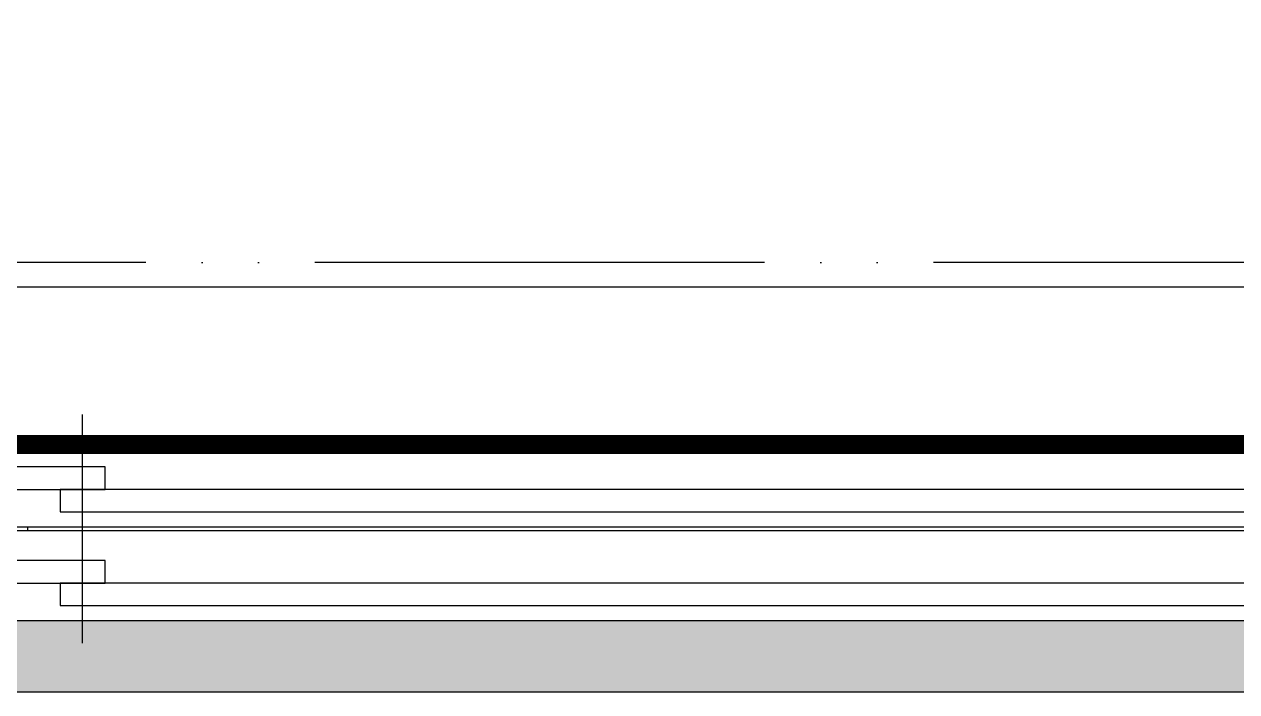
# Model space of a CAD drawing. Header units: millimetres. Extents: x 0 to 460316, y -63250 to 103204.
# Drawn here: x 191759 to 193376, y 27077 to 27968 of the extents above; entities that cross this region are included whole.
import ezdxf

# ---------------------------------------------------------------- set-up
doc = ezdxf.new("R2010")
doc.units = ezdxf.units.MM
doc.header["$LTSCALE"] = 25
doc.linetypes.add('ACAD_ISO05W100', pattern=[33, 24, -3, 0, -3, 0, -3])
for name, color, linetype in [('06-LIGHT', 4, 'Continuous'), ('07-DIM WAL', 5, 'Continuous'), ('2-con', 2, 'Continuous'), ('ac-Ref', 8, 'Continuous'), ('ac-text', 7, 'Continuous'), ('ac-window', 140, 'Continuous')]:
    doc.layers.add(name, color=color, linetype=linetype)

msp = doc.modelspace()

# ---------------------------------------------------------------- hatches: boundary and pattern name
at = {"layer": 'ac-Ref'}
h = msp.add_hatch(dxfattribs=at)
h.set_pattern_fill('AR-BRSTD', color=256)
h.set_pattern_definition([(0, (96259.83, -28300.81), (0, 67.7418), []), (90, (96259.83, -28300.81), (-101.6, 67.7418), [67.7418, -67.7418])])
h.paths.add_polyline_path([(190836.9, 27357.45), (190116.9, 27357.45), (190116.9, 27277.45), (190836.9, 27277.45), (190836.9, 27292.45), (190876.9, 27292.45), (191836.9, 27292.45), (191836.9, 27297.45), (190876.9, 27297.45), (190836.9, 27297.45)])
h = msp.add_hatch(dxfattribs=at)
h.set_pattern_fill('ANGLE', color=256)
h.set_pattern_definition([(0, (96259.831, -28300.8086), (0, 6.985), [5.08, -1.905]), (90, (96259.831, -28300.8086), (-6.985, 4e-16), [5.08, -1.905])])
h.paths.add_polyline_path([(190876.9, 27172.45), (190836.9, 27172.45), (190836.9, 27077.45), (194636.9, 27077.45), (194636.9, 27172.45), (194536.9, 27172.45), (194496.9, 27172.45)])

# ---------------------------------------------------------------- linework, layer by layer
at = {"layer": '06-LIGHT', "color": 10, "linetype": 'ACAD_ISO05W100'}
msp.add_line((194396.9, 27650.23), (190839.71, 27650.23), dxfattribs=at)
at = {"layer": '07-DIM WAL', "const_width": 25}
msp.add_lwpolyline([(188693.98, 32462.29), (190080.9, 32462.29), (190080.9, 28974.45), (190773.9, 28974.45), (190773.9, 28697.45), (190116.9, 28697.45), (190116.9, 27407.45), (194536.9, 27407.45), (194536.9, 27617.45), (194396.9, 27617.45), (194396.9, 32734.45), (196621.4, 32734.45), (196621.4, 33839.45), (196150.9, 33839.45), (196150.9, 34012.45), (196935.9, 34012.45), (196935.9, 36924.45)], dxfattribs=at)
at = {"layer": '2-con'}
msp.add_line((190836.9, 27077.45), (194636.9, 27077.45), dxfattribs=at)
at = {"layer": 'ac-text'}
msp.add_line((194396.9, 27617.45), (190836.9, 27617.45), dxfattribs=at)
at = {"layer": 'ac-window'}
for p, q in [((191836.9, 27267.45), (191836.9, 27447.45)), ((190876.9, 27417.45), (194496.9, 27417.45)), ((191836.9, 27142.45), (191836.9, 27322.45)), ((190876.9, 27297.45), (194496.9, 27297.45)), ((190876.9, 27292.45), (194496.9, 27292.45)), ((190876.9, 27172.45), (194496.9, 27172.45))]:
    msp.add_line(p, q, dxfattribs=at)
for points in [[(190876.9, 27347.45), (191866.9, 27347.45), (191866.9, 27377.45), (190876.9, 27377.45)], [(190876.9, 27222.45), (191866.9, 27222.45), (191866.9, 27252.45), (190876.9, 27252.45)]]:
    msp.add_lwpolyline(points, dxfattribs=at)
for points in [[(191806.9, 27347.45), (191806.9, 27317.45), (193566.9, 27317.45), (193566.9, 27347.45)], [(191806.9, 27222.45), (191806.9, 27192.45), (193566.9, 27192.45), (193566.9, 27222.45)]]:
    msp.add_lwpolyline(points, close=True, dxfattribs=at)

doc.saveas('drawing.dxf')
